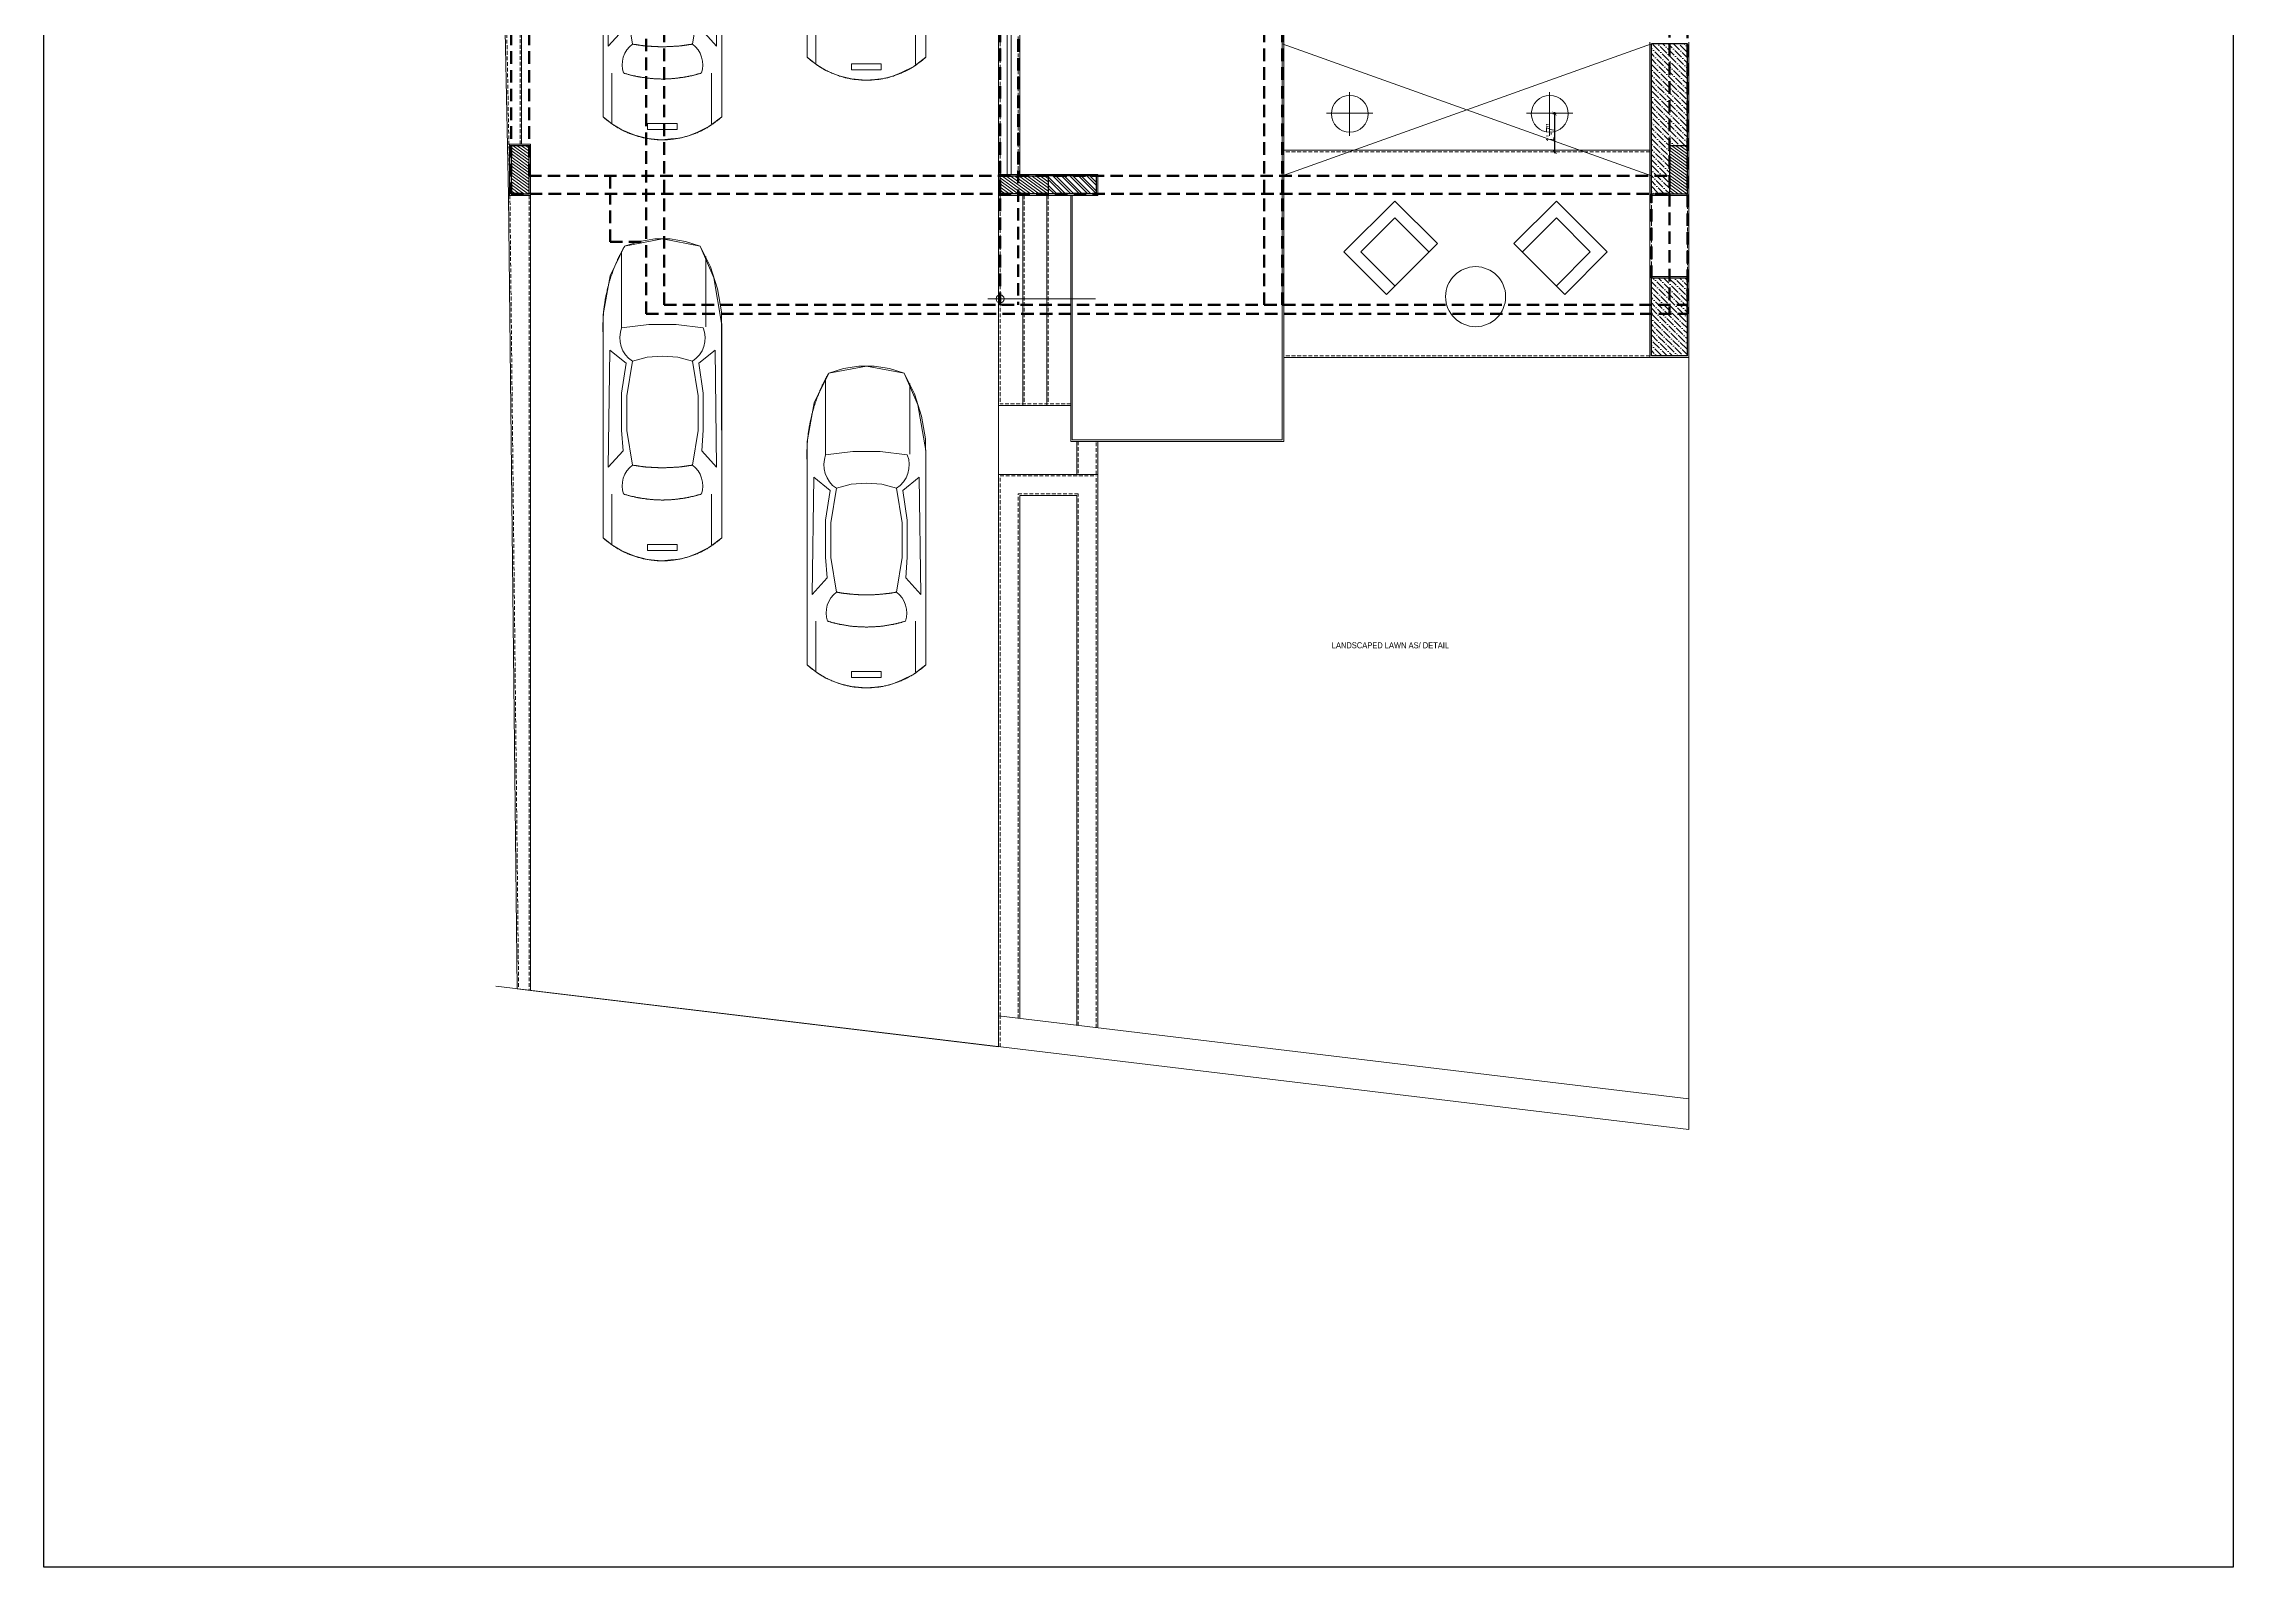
# Model space of a CAD drawing. Header units: inches. Extents: x -190799 to -189704, y -49100 to -46985.
# Drawn here: x -190799 to -189704, y -49100 to -48338 of the extents above; entities that cross this region are included whole.
import ezdxf

# ---------------------------------------------------------------- set-up
doc = ezdxf.new("R2010")
doc.units = ezdxf.units.IN
doc.header["$LTSCALE"] = 25
doc.header["$MEASUREMENT"] = 0
doc.header["$PDMODE"] = 3
doc.linetypes.add('DASHED2', pattern=[0.375, 0.25, -0.125])
doc.layers.get('0').update_dxf_attribs({"lineweight": 0})
doc.layers.get('Defpoints').update_dxf_attribs({"lineweight": 0})
for name, color, linetype, lineweight in [('COLUMN', 1, 'Continuous', 30), ('COLUMNHATCH', 8, 'Continuous', 0), ('cross', 1, 'Continuous', 13), ('ELE', 7, 'Continuous', 15), ('elevation', 6, 'Continuous', 9), ('FURNITURE', 251, 'Continuous', 0), ('G-INTERIOR', 7, 'Continuous', 0), ('hidden', 7, 'DASHED2', 5), ('PLASTER LINE', 1, 'Continuous', 5), ('PP-BEAM', 104, 'DASHED2', 50), ('PP-ROOM 13', 3, 'Continuous', 13), ('PP-ROOM 16', 3, 'Continuous', 13), ('PP-ROOM 17', 3, 'Continuous', 13), ('PP-WALL', 7, 'Continuous', 30), ('sechatch', 8, 'Continuous', 0), ('TEXT', 7, 'Continuous', 13), ('tree', 102, 'Continuous', 13)]:
    doc.layers.add(name, color=color, linetype=linetype, lineweight=lineweight)
doc.layers.add('PP-OUTER ', color=3, linetype='Continuous')
doc.styles.add('RAJ', font='Arial Narrow.ttf')
doc.styles.get("Standard").update_dxf_attribs({"font": 'Arial Narrow.ttf'})
doc.dimstyles.new('WORKING', dxfattribs={"dimtxt": 3.5, "dimasz": 1.5, "dimexe": 0.75, "dimexo": 1.5, "dimgap": 0.25, "dimtad": 1, "dimdec": 3, "dimzin": 3, "dimdsep": 46, "dimlunit": 4, "dimtxsty": 'Standard', "dimblk1": 'ARCHTICK', "dimblk2": 'ARCHTICK', "dimsah": 1, "dimcen": 0.09375, "dimdle": 0.75, "dimclrd": 256, "dimclre": 256, "dimclrt": 256, "dimadec": 0, "dimazin": 0, "dimtfac": 1, "dimtdec": 3, "dimtofl": 0, "dimtmove": 1, "dimatfit": 3, "dimldrblk": 'OPEN30', "dimfxl": 1, "dimtolj": 1, "dimtzin": 0, "dimlwe": -1, "dimarcsym": 0})
pattern_1 = [(144.0500546, (141.9624, -2979.5429), (-0.73384782, -1.011912732), [])]

# ---------------------------------------------------------------- blocks, each defined once
blk = doc.blocks.new('CAR10')
for p, q in [((-108.8, 28), (-87.9, 37)), ((-108.8, 28), (-95.1, 34.7)), ((-102, 31.7), (-55.6, 31.7)), ((-95.1, 34.7), (-80.6, 39.3)), ((-87.9, 37), (-58, 42.1)), ((-80.6, 39.3), (-65.6, 41.9)), ((-65.6, 41.9), (-50.4, 42.2)), ((-58, 42.1), (83, 42.2)), ((-57.3, 12.2), (-55.1, 30)), ((-55.1, 30), (-52.1, 30.9)), ((-55.1, 30), (-55.1, 30)), ((-52.1, 30.9), (-49, 31.2)), ((-50.4, 42.2), (83, 42.2)), ((-49, 31.2), (-45.9, 31.1)), ((-45.9, 31.1), (-42.8, 30.4)), ((-42.8, 30.4), (-40, 29.2)), ((36.7, 38.8), (-40.4, 37.8)), ((-40.4, 37.8), (-31.7, 27.1)), ((-40, 29.2), (-37.3, 27.5)), ((-31.7, 27.1), (-12.1, 30)), ((-12.1, 30), (12.2, 30)), ((12.2, 30), (25.9, 29)), ((25.9, 29), (36.7, 38.8)), ((41.3, 28), (43.8, 28.9)), ((43.8, 28.9), (46.4, 29.5)), ((46.4, 29.5), (49, 29.7)), ((49, 29.7), (51.7, 29.5)), ((51.7, 29.5), (54.2, 28.8)), ((54.4, 28.5), (54.2, 28.8)), ((54.2, 28.8), (54.2, 28.8)), ((87.7, 35.4), (54.4, 35.4)), ((83, 42.2), (89.2, 34.2)), ((83.5, 41.7), (83, 42.2)), ((83.9, 41.2), (83.5, 41.7)), ((84.4, 40.7), (83.9, 41.2)), ((84.8, 40.2), (84.4, 40.7)), ((85.2, 39.7), (84.8, 40.2)), ((85.6, 39.1), (85.2, 39.7)), ((86, 38.6), (85.6, 39.1)), ((86.4, 38.1), (86, 38.6)), ((86.8, 37.6), (86.4, 38.1)), ((87.2, 37), (86.8, 37.6)), ((87.6, 36.5), (87.2, 37)), ((88, 35.9), (87.6, 36.5)), ((88.4, 35.4), (88, 35.9)), ((88.8, 34.8), (88.4, 35.4)), ((89.1, 34.2), (88.8, 34.8)), ((89.5, 33.7), (89.1, 34.2)), ((89.2, 34.2), (93.1, 26.2)), ((89.8, 33.1), (89.5, 33.7)), ((90.2, 32.5), (89.8, 33.1)), ((90.5, 31.9), (90.2, 32.5)), ((90.8, 31.4), (90.5, 31.9)), ((91.2, 30.8), (90.8, 31.4)), ((91.5, 30.2), (91.2, 30.8)), ((91.8, 29.6), (91.5, 30.2)), ((92.1, 29), (91.8, 29.6)), ((92.4, 28.4), (92.1, 29)), ((-113.5, 3.2), (-108.8, 28)), ((-113.5, 8.3), (-111.9, 18.3)), ((-111.9, 18.3), (-108.8, 28)), ((-108.8, 28), (-108.8, 28)), ((-37.3, 27.5), (-35, 25.4)), ((-35.7, 13.2), (-33.1, 22.9)), ((-35, 25.4), (-33.1, 22.9)), ((-33.1, 22.9), (-10.4, 26.6)), ((-10.4, 26.6), (12.5, 26.6)), ((12.5, 26.6), (35.2, 22.9)), ((35.2, 22.9), (37, 24.9)), ((35.2, 22.9), (35.2, 22.9)), ((35.3, 22.6), (35.2, 22.9)), ((35.3, 22.3), (35.3, 22.6)), ((35.4, 22), (35.3, 22.3)), ((35.4, 21.7), (35.4, 22)), ((35.5, 21.4), (35.4, 21.7)), ((35.5, 21.1), (35.5, 21.4)), ((35.6, 20.8), (35.5, 21.1)), ((35.6, 20.5), (35.6, 20.8)), ((35.7, 20.2), (35.6, 20.5)), ((35.7, 19.9), (35.7, 20.2)), ((35.8, 19.6), (35.7, 19.9)), ((35.8, 19.3), (35.8, 19.6)), ((35.9, 19), (35.8, 19.3)), ((35.9, 18.6), (35.9, 19)), ((35.9, 18.3), (35.9, 18.6)), ((36, 18), (35.9, 18.3)), ((36, 17.7), (36, 18)), ((36.1, 17.4), (36, 17.7)), ((36.1, 17.1), (36.1, 17.4)), ((36.1, 16.8), (36.1, 17.1)), ((36.2, 16.5), (36.1, 16.8)), ((36.2, 16.2), (36.2, 16.5)), ((36.3, 15.9), (36.2, 16.2)), ((36.3, 15.6), (36.3, 15.9)), ((36.3, 15.3), (36.3, 15.6)), ((36.4, 15), (36.3, 15.3)), ((36.4, 14.6), (36.4, 15)), ((36.4, 14.3), (36.4, 14.6)), ((37, 24.9), (39, 26.6)), ((39, 26.6), (41.3, 28)), ((54.5, 28.1), (54.4, 28.5)), ((54.6, 27.7), (54.5, 28.1)), ((54.7, 27.3), (54.6, 27.7)), ((54.8, 26.9), (54.7, 27.3)), ((54.9, 26.5), (54.8, 26.9)), ((55.1, 26.1), (54.9, 26.5)), ((55.2, 25.7), (55.1, 26.1)), ((55.3, 25.3), (55.2, 25.7)), ((55.4, 24.9), (55.3, 25.3)), ((55.5, 24.5), (55.4, 24.9)), ((55.6, 24.1), (55.5, 24.5)), ((55.7, 23.7), (55.6, 24.1)), ((55.8, 23.3), (55.7, 23.7)), ((55.9, 22.9), (55.8, 23.3)), ((56, 22.6), (55.9, 22.9)), ((56, 22.2), (56, 22.6)), ((56.1, 21.8), (56, 22.2)), ((56.2, 21.4), (56.1, 21.8)), ((56.3, 21), (56.2, 21.4)), ((56.4, 20.6), (56.3, 21)), ((56.5, 20.2), (56.4, 20.6)), ((56.5, 19.8), (56.5, 20.2)), ((56.6, 19.4), (56.5, 19.8)), ((56.7, 19), (56.6, 19.4)), ((56.8, 18.6), (56.7, 19)), ((56.8, 18.2), (56.8, 18.6)), ((56.9, 17.8), (56.8, 18.2)), ((57, 17.4), (56.9, 17.8)), ((57, 17), (57, 17.4)), ((57.1, 16.6), (57, 17)), ((57.2, 16.1), (57.1, 16.6)), ((57.2, 15.7), (57.2, 16.1)), ((57.3, 15.3), (57.2, 15.7)), ((57.3, 14.9), (57.3, 15.3)), ((57.4, 14.5), (57.3, 14.9)), ((57.5, 14.1), (57.4, 14.5)), ((92.7, 27.8), (92.4, 28.4)), ((92.9, 27.2), (92.7, 27.8)), ((93.2, 26.6), (92.9, 27.2)), ((93.1, 26.2), (95.5, 20.4)), ((93.5, 26), (93.2, 26.6)), ((93.7, 25.3), (93.5, 26)), ((94, 24.7), (93.7, 25.3)), ((94.2, 24.1), (94, 24.7)), ((94.5, 23.5), (94.2, 24.1)), ((94.7, 22.8), (94.5, 23.5)), ((94.9, 22.2), (94.7, 22.8)), ((95.1, 21.6), (94.9, 22.2)), ((95.4, 20.9), (95.1, 21.6)), ((95.6, 20.3), (95.4, 20.9)), ((95.5, 20.4), (97, 14.5)), ((95.8, 19.7), (95.6, 20.3)), ((95.9, 19), (95.8, 19.7)), ((96.1, 18.4), (95.9, 19)), ((96.3, 17.7), (96.1, 18.4)), ((96.5, 17.1), (96.3, 17.7)), ((96.6, 16.4), (96.5, 17.1)), ((96.8, 15.8), (96.6, 16.4)), ((96.9, 15.1), (96.8, 15.8)), ((97, 14.5), (96.9, 15.1)), ((97, 14.5), (97.6, 8.6)), ((97.2, 13.8), (97, 14.5)), ((-113.5, -1.9), (-113.5, 8.3)), ((-108.8, -21.7), (-113.5, 3.2)), ((-57.3, -5.8), (-57.3, 12.2)), ((-36.5, 3.2), (-35.7, 13.2)), ((-35.7, -6.9), (-36.5, 3.2)), ((36.5, 14), (36.4, 14.3)), ((36.5, 13.7), (36.5, 14)), ((36.5, 13.4), (36.5, 13.7)), ((36.5, 13.1), (36.5, 13.4)), ((36.6, 12.8), (36.5, 13.1)), ((36.6, 12.5), (36.6, 12.8)), ((36.6, 12.2), (36.6, 12.5)), ((36.6, 11.9), (36.6, 12.2)), ((36.7, 11.6), (36.6, 11.9)), ((36.7, 11.2), (36.7, 11.6)), ((36.7, 10.9), (36.7, 11.2)), ((36.7, 10.6), (36.7, 10.9)), ((36.8, 10.3), (36.7, 10.6)), ((36.8, 10), (36.8, 10.3)), ((36.8, 9.7), (36.8, 10)), ((36.8, 9.4), (36.8, 9.7)), ((36.8, 9.1), (36.8, 9.4)), ((36.8, 8.8), (36.8, 9.1)), ((36.9, 8.5), (36.8, 8.8)), ((36.9, 8.1), (36.9, 8.5)), ((36.9, 7.8), (36.9, 8.1)), ((36.9, 7.5), (36.9, 7.8)), ((36.9, 7.2), (36.9, 7.5)), ((36.9, 6.9), (36.9, 7.2)), ((36.9, 6.6), (36.9, 6.9)), ((36.9, 6.3), (36.9, 6.6)), ((36.9, 6), (36.9, 6.3)), ((37, 5.7), (36.9, 6)), ((36.9, 0.1), (37, 0.4)), ((36.9, -0.2), (36.9, 0.1)), ((37, 5.4), (37, 5.7)), ((37, 5), (37, 5.4)), ((37, 4.7), (37, 5)), ((37, 4.4), (37, 4.7)), ((37, 4.1), (37, 4.4)), ((37, 3.8), (37, 4.1)), ((37, 3.5), (37, 3.8)), ((37, 3.2), (37, 3.5)), ((37, 2.9), (37, 3.2)), ((37, 2.6), (37, 2.9)), ((37, 2.2), (37, 2.6)), ((37, 1.9), (37, 2.2)), ((37, 1.6), (37, 1.9)), ((37, 1.3), (37, 1.6)), ((37, 1), (37, 1.3)), ((37, 0.7), (37, 1)), ((37, 0.4), (37, 0.7)), ((57.5, 13.7), (57.5, 14.1)), ((57.6, 13.3), (57.5, 13.7)), ((57.6, 12.9), (57.6, 13.3)), ((57.6, 12.5), (57.6, 12.9)), ((57.7, 12.1), (57.6, 12.5)), ((57.7, 11.7), (57.7, 12.1)), ((57.8, 11.3), (57.7, 11.7)), ((57.8, 10.9), (57.8, 11.3)), ((57.8, 10.5), (57.8, 10.9)), ((57.9, 10.1), (57.8, 10.5)), ((57.9, 9.7), (57.9, 10.1)), ((57.9, 9.3), (57.9, 9.7)), ((58, 8.9), (57.9, 9.3)), ((58, 8.5), (58, 8.9)), ((58, 8), (58, 8.5)), ((58, 7.6), (58, 8)), ((58.1, 7.2), (58, 7.6)), ((58.1, 6.8), (58.1, 7.2)), ((58.1, 6.4), (58.1, 6.8)), ((58.1, 6), (58.1, 6.4)), ((58.1, 5.6), (58.1, 6)), ((58.1, 5.2), (58.1, 5.6)), ((58.1, 4.8), (58.1, 5.2)), ((58.1, 4.4), (58.1, 4.8)), ((58.2, 4), (58.1, 4.4)), ((58.1, 1.9), (58.2, 2.3)), ((58.1, 1.5), (58.1, 1.9)), ((58.1, 1.1), (58.1, 1.5)), ((58.1, 0.7), (58.1, 1.1)), ((58.1, 0.3), (58.1, 0.7)), ((58.1, -0.1), (58.1, 0.3)), ((58.2, 3.6), (58.2, 4)), ((58.2, 3.2), (58.2, 3.6)), ((58.2, 2.7), (58.2, 3.2)), ((58.2, 2.3), (58.2, 2.7)), ((87.4, -6.6), (87.4, 12.9)), ((87.4, 12.9), (91.3, 12.9)), ((91.3, 12.9), (91.3, -6.6)), ((97.3, 13.1), (97.2, 13.8)), ((97.4, 12.5), (97.3, 13.1)), ((98.1, 2.8), (97.3, -6.6)), ((97.5, 11.8), (97.4, 12.5)), ((97.6, 11.2), (97.5, 11.8)), ((97.7, 10.5), (97.6, 11.2)), ((97.6, 8.6), (98.1, 2.8)), ((97.8, 9.8), (97.7, 10.5)), ((97.8, 9.2), (97.8, 9.8)), ((97.9, 8.5), (97.8, 9.2)), ((98, 7.8), (97.9, 8.5)), ((98, 7.2), (98, 7.8)), ((98.1, 6.5), (98, 7.2)), ((98.1, 5.8), (98.1, 6.5)), ((98.1, 5.2), (98.1, 5.8)), ((98.1, 4.5), (98.1, 5.2)), ((98.2, 3.8), (98.1, 4.5)), ((98.1, 1.8), (98.2, 2.5)), ((98.1, 1.1), (98.1, 1.8)), ((98.1, 0.5), (98.1, 1.1)), ((98.1, -0.2), (98.1, 0.5)), ((98.2, 3.2), (98.2, 3.8)), ((98.2, 2.5), (98.2, 3.2)), ((-111.9, -12), (-113.5, -1.9)), ((-108.8, -21.7), (-111.9, -12)), ((-55.1, -23.7), (-57.3, -5.8)), ((-33.1, -16.6), (-35.7, -6.9)), ((35.6, -14.1), (35.7, -13.8)), ((35.6, -14.4), (35.6, -14.1)), ((35.7, -13.5), (35.8, -13.2)), ((35.7, -13.8), (35.7, -13.5)), ((35.8, -12.9), (35.9, -12.6)), ((35.8, -13.2), (35.8, -12.9)), ((35.9, -12), (36, -11.7)), ((35.9, -12.3), (35.9, -12)), ((35.9, -12.6), (35.9, -12.3)), ((36, -11.4), (36.1, -11.1)), ((36, -11.7), (36, -11.4)), ((36.1, -10.4), (36.2, -10.1)), ((36.1, -10.8), (36.1, -10.4)), ((36.1, -11.1), (36.1, -10.8)), ((36.2, -9.8), (36.3, -9.5)), ((36.2, -10.1), (36.2, -9.8)), ((36.3, -8.9), (36.4, -8.6)), ((36.3, -9.2), (36.3, -8.9)), ((36.3, -9.5), (36.3, -9.2)), ((36.4, -8), (36.5, -7.7)), ((36.4, -8.3), (36.4, -8)), ((36.4, -8.6), (36.4, -8.3)), ((36.5, -6.7), (36.6, -6.4)), ((36.5, -7.1), (36.5, -6.7)), ((36.5, -7.4), (36.5, -7.1)), ((36.5, -7.7), (36.5, -7.4)), ((36.6, -5.5), (36.7, -5.2)), ((36.6, -5.8), (36.6, -5.5)), ((36.6, -6.1), (36.6, -5.8)), ((36.6, -6.4), (36.6, -6.1)), ((36.7, -4.3), (36.8, -4)), ((36.7, -4.6), (36.7, -4.3)), ((36.7, -4.9), (36.7, -4.6)), ((36.7, -5.2), (36.7, -4.9)), ((36.8, -2.4), (36.9, -2.1)), ((36.8, -2.7), (36.8, -2.4)), ((36.8, -3), (36.8, -2.7)), ((36.8, -3.3), (36.8, -3)), ((36.8, -3.6), (36.8, -3.3)), ((36.8, -4), (36.8, -3.6)), ((36.9, -0.5), (36.9, -0.2)), ((36.9, -0.9), (36.9, -0.5)), ((36.9, -1.2), (36.9, -0.9)), ((36.9, -1.5), (36.9, -1.2)), ((36.9, -1.8), (36.9, -1.5)), ((36.9, -2.1), (36.9, -1.8)), ((56.3, -14.7), (56.4, -14.3)), ((56.4, -14.3), (56.5, -13.9)), ((56.5, -13.5), (56.6, -13.1)), ((56.5, -13.9), (56.5, -13.5)), ((56.6, -13.1), (56.7, -12.7)), ((56.7, -12.7), (56.8, -12.3)), ((56.8, -11.8), (56.9, -11.4)), ((56.8, -12.3), (56.8, -11.8)), ((56.9, -11.4), (57, -11)), ((57, -10.6), (57.1, -10.2)), ((57, -11), (57, -10.6)), ((57.1, -10.2), (57.2, -9.8)), ((57.2, -9.4), (57.3, -9)), ((57.2, -9.8), (57.2, -9.4)), ((57.3, -8.6), (57.4, -8.2)), ((57.3, -9), (57.3, -8.6)), ((57.4, -8.2), (57.5, -7.8)), ((57.5, -7.4), (57.6, -7)), ((57.5, -7.8), (57.5, -7.4)), ((57.6, -6.2), (57.7, -5.8)), ((57.6, -6.6), (57.6, -6.2)), ((57.6, -7), (57.6, -6.6)), ((57.7, -5.4), (57.8, -5)), ((57.7, -5.8), (57.7, -5.4)), ((57.8, -4.2), (57.9, -3.8)), ((57.8, -4.6), (57.8, -4.2)), ((57.8, -5), (57.8, -4.6)), ((57.9, -3), (58, -2.5)), ((57.9, -3.4), (57.9, -3)), ((57.9, -3.8), (57.9, -3.4)), ((58, -1.3), (58.1, -0.9)), ((58, -1.7), (58, -1.3)), ((58, -2.1), (58, -1.7)), ((58, -2.5), (58, -2.1)), ((58.1, -0.5), (58.1, -0.1)), ((58.1, -0.9), (58.1, -0.5)), ((91.3, -6.6), (87.4, -6.6)), ((97.3, -6.6), (95.2, -15.1)), ((95.4, -14.6), (95.6, -14)), ((95.6, -14), (95.8, -13.4)), ((95.8, -13.4), (95.9, -12.7)), ((95.9, -12.7), (96.1, -12.1)), ((96.1, -12.1), (96.3, -11.4)), ((96.3, -11.4), (96.5, -10.8)), ((96.5, -10.8), (96.6, -10.1)), ((96.6, -10.1), (96.8, -9.5)), ((96.8, -9.5), (96.9, -8.8)), ((96.9, -8.8), (97, -8.2)), ((97, -8.2), (97.2, -7.5)), ((97.2, -7.5), (97.3, -6.8)), ((97.3, -6.8), (97.4, -6.2)), ((97.4, -6.2), (97.5, -5.5)), ((97.5, -5.5), (97.6, -4.9)), ((97.6, -4.9), (97.7, -4.2)), ((97.7, -4.2), (97.8, -3.5)), ((97.8, -2.9), (97.9, -2.2)), ((97.8, -3.5), (97.8, -2.9)), ((97.9, -2.2), (98, -1.5)), ((98, -0.9), (98.1, -0.2)), ((98, -1.5), (98, -0.9)), ((-89.2, -31.3), (-108.8, -21.7)), ((-108.8, -21.7), (-108.4, -21.9)), ((-108.4, -21.9), (-107.9, -22.2)), ((-107.9, -22.2), (-107.5, -22.4)), ((-107.5, -22.4), (-107.1, -22.6)), ((-107.1, -22.6), (-106.7, -22.9)), ((-106.7, -22.9), (-106.3, -23.1)), ((-106.3, -23.1), (-105.9, -23.3)), ((-105.9, -23.3), (-105.4, -23.5)), ((-105.4, -23.5), (-105, -23.8)), ((-105.2, -23.7), (-55.1, -23.7)), ((-105, -23.8), (-104.6, -24)), ((-104.6, -24), (-104.2, -24.2)), ((-104.2, -24.2), (-103.8, -24.4)), ((-103.8, -24.4), (-103.3, -24.6)), ((-103.3, -24.6), (-102.9, -24.9)), ((-102.9, -24.9), (-102.5, -25.1)), ((-102.5, -25.1), (-102.1, -25.3)), ((-102.1, -25.3), (-101.6, -25.5)), ((-101.6, -25.5), (-101.2, -25.7)), ((-101.2, -25.7), (-100.8, -25.9)), ((-100.8, -25.9), (-100.3, -26.1)), ((-100.3, -26.1), (-99.9, -26.3)), ((-99.9, -26.3), (-99.5, -26.5)), ((-99.5, -26.5), (-99, -26.7)), ((-99, -26.7), (-98.6, -26.9)), ((-98.6, -26.9), (-98.2, -27.1)), ((-98.2, -27.1), (-97.7, -27.3)), ((-97.7, -27.3), (-97.3, -27.5)), ((-97.3, -27.5), (-96.9, -27.6)), ((-96.9, -27.6), (-96.4, -27.8)), ((-96.4, -27.8), (-96, -28)), ((-96, -28), (-95.5, -28.2)), ((-95.5, -28.2), (-95.1, -28.4)), ((-95.1, -28.4), (-94.7, -28.5)), ((-94.7, -28.5), (-94.2, -28.7)), ((-94.2, -28.7), (-93.8, -28.9)), ((-52.1, -24.5), (-55.1, -23.7)), ((-49, -24.9), (-52.1, -24.5)), ((-45.9, -24.7), (-49, -24.9)), ((-42.8, -24), (-45.9, -24.7)), ((-40, -22.8), (-42.8, -24)), ((-40.4, -31.5), (-31.7, -20.8)), ((-37.3, -21.2), (-40, -22.8)), ((-35, -19.1), (-37.3, -21.2)), ((-33.1, -16.6), (-35, -19.1)), ((-10.4, -20.3), (-33.1, -16.6)), ((-33.1, -16.6), (-33.1, -16.6)), ((-31.7, -20.8), (-12.1, -23.7)), ((-12.1, -23.7), (12.2, -23.7)), ((12.5, -20.3), (-10.4, -20.3)), ((12.2, -23.7), (25.9, -22.7)), ((35.2, -16.6), (12.5, -20.3)), ((25.9, -22.7), (36.7, -32.5)), ((35.2, -16.6), (35.3, -16.3)), ((35.2, -16.6), (35.2, -16.6)), ((37, -18.6), (35.2, -16.6)), ((35.3, -16), (35.4, -15.7)), ((35.3, -16.3), (35.3, -16)), ((35.4, -15.4), (35.5, -15.1)), ((35.4, -15.7), (35.4, -15.4)), ((35.5, -14.7), (35.6, -14.4)), ((35.5, -15.1), (35.5, -14.7)), ((39, -20.3), (37, -18.6)), ((41.3, -21.6), (39, -20.3)), ((43.8, -22.6), (41.3, -21.6)), ((46.4, -23.2), (43.8, -22.6)), ((49, -23.4), (46.4, -23.2)), ((51.7, -23.1), (49, -23.4)), ((54.2, -22.5), (51.7, -23.1)), ((54.2, -22.5), (54.4, -22.1)), ((54.4, -22.1), (54.5, -21.8)), ((54.5, -21.8), (54.6, -21.4)), ((54.6, -21.4), (54.7, -21)), ((54.7, -21), (54.8, -20.6)), ((54.8, -20.6), (54.9, -20.2)), ((54.9, -20.2), (55.1, -19.8)), ((55.1, -19.8), (55.2, -19.4)), ((55.2, -19.4), (55.3, -19)), ((55.3, -19), (55.4, -18.6)), ((55.4, -18.6), (55.5, -18.2)), ((55.5, -18.2), (55.6, -17.8)), ((55.6, -17.8), (55.7, -17.4)), ((55.7, -17.4), (55.8, -17)), ((55.8, -17), (55.9, -16.6)), ((55.9, -16.6), (56, -16.2)), ((56, -15.8), (56.1, -15.4)), ((56, -16.2), (56, -15.8)), ((56.1, -15.4), (56.2, -15)), ((56.2, -15), (56.3, -14.7)), ((91.7, -23.5), (87.6, -30.1)), ((88.4, -29), (88.8, -28.5)), ((88.8, -28.5), (89.1, -27.9)), ((89.1, -27.9), (89.5, -27.4)), ((89.5, -27.4), (89.8, -26.8)), ((89.8, -26.8), (90.2, -26.2)), ((90.2, -26.2), (90.5, -25.6)), ((90.5, -25.6), (90.8, -25.1)), ((90.8, -25.1), (91.2, -24.5)), ((91.2, -24.5), (91.5, -23.9)), ((91.5, -23.9), (91.8, -23.3)), ((95.2, -15.1), (91.7, -23.5)), ((91.8, -23.3), (92.1, -22.7)), ((92.1, -22.7), (92.4, -22.1)), ((92.4, -22.1), (92.7, -21.5)), ((92.7, -21.5), (92.9, -20.9)), ((92.9, -20.9), (93.2, -20.3)), ((93.2, -20.3), (93.5, -19.6)), ((93.5, -19.6), (93.7, -19)), ((93.7, -19), (94, -18.4)), ((94, -18.4), (94.2, -17.8)), ((94.2, -17.8), (94.5, -17.2)), ((94.5, -17.2), (94.7, -16.5)), ((94.7, -16.5), (94.9, -15.9)), ((94.9, -15.9), (95.1, -15.3)), ((95.1, -15.3), (95.4, -14.6)), ((-93.8, -28.9), (-93.3, -29.1)), ((-93.3, -29.1), (-92.9, -29.2)), ((-92.9, -29.2), (-92.4, -29.4)), ((-92.4, -29.4), (-92, -29.6)), ((-92, -29.6), (-91.5, -29.7)), ((-91.5, -29.7), (-91.1, -29.9)), ((-91.1, -29.9), (-90.6, -30)), ((-90.6, -30), (-90.2, -30.2)), ((-90.2, -30.2), (-89.7, -30.3)), ((-89.7, -30.3), (-89.3, -30.5)), ((-89.3, -30.5), (-88.8, -30.7)), ((-63.8, -35.9), (-89.2, -31.3)), ((-88.8, -30.7), (-88.4, -30.8)), ((-88.4, -30.8), (-87.9, -30.9)), ((-87.9, -30.9), (-87.5, -31.1)), ((-87.5, -31.1), (-87, -31.2)), ((-87, -31.2), (-86.6, -31.4)), ((-86.6, -31.4), (-86.1, -31.5)), ((-86.1, -31.5), (-85.7, -31.6)), ((-85.7, -31.6), (-85.2, -31.8)), ((-85.2, -31.8), (-84.7, -31.9)), ((-84.7, -31.9), (-84.3, -32)), ((-84.3, -32), (-83.8, -32.2)), ((-83.8, -32.2), (-83.4, -32.3)), ((-83.4, -32.3), (-82.9, -32.4)), ((-82.9, -32.4), (-82.5, -32.5)), ((-82.5, -32.5), (-82, -32.7)), ((-82, -32.7), (-81.5, -32.8)), ((-81.5, -32.8), (-81.1, -32.9)), ((-81.1, -32.9), (-80.6, -33)), ((-80.6, -33), (-80.1, -33.1)), ((-80.1, -33.1), (-79.7, -33.2)), ((-79.7, -33.2), (-79.2, -33.3)), ((-79.2, -33.3), (-78.8, -33.4)), ((-78.8, -33.4), (-78.3, -33.5)), ((-78.3, -33.5), (-77.8, -33.6)), ((-77.8, -33.6), (-77.4, -33.7)), ((-77.4, -33.7), (-76.9, -33.8)), ((-76.9, -33.8), (-76.4, -33.9)), ((-76.4, -33.9), (-76, -34)), ((-76, -34), (-75.5, -34.1)), ((-75.5, -34.1), (-75, -34.2)), ((-75, -34.2), (-74.6, -34.3)), ((-74.6, -34.3), (-74.1, -34.4)), ((-74.1, -34.4), (-73.6, -34.5)), ((-73.6, -34.5), (-73.2, -34.5)), ((-73.2, -34.5), (-72.7, -34.6)), ((-72.7, -34.6), (-72.2, -34.7)), ((-72.2, -34.7), (-71.7, -34.8)), ((-71.7, -34.8), (-71.3, -34.8)), ((-71.3, -34.8), (-70.8, -34.9)), ((-70.8, -34.9), (-70.3, -35)), ((-70.3, -35), (-69.9, -35)), ((-69.9, -35), (-69.4, -35.1)), ((-69.4, -35.1), (-68.9, -35.2)), ((-68.9, -35.2), (-68.4, -35.2)), ((-68.4, -35.2), (-68, -35.3)), ((-68, -35.3), (-67.5, -35.3)), ((-67.5, -35.3), (-67, -35.4)), ((-67, -35.4), (-66.6, -35.4)), ((-66.6, -35.4), (-66.1, -35.5)), ((-66.1, -35.5), (-65.6, -35.5)), ((-65.6, -35.5), (-65.1, -35.6)), ((-65.1, -35.6), (-64.7, -35.6)), ((-64.7, -35.6), (-64.2, -35.7)), ((-64.2, -35.7), (-63.7, -35.7)), ((83, -35.9), (-63.8, -35.9)), ((-63.7, -35.7), (-63.2, -35.7)), ((-63.2, -35.7), (-62.8, -35.8)), ((-62.8, -35.8), (-62.3, -35.8)), ((-62.3, -35.8), (-61.8, -35.8)), ((-61.8, -35.8), (-61.3, -35.8)), ((-61.3, -35.8), (-60.9, -35.9)), ((-60.9, -35.9), (-60.4, -35.9)), ((-60.4, -35.9), (-59.9, -35.9)), ((-59.9, -35.9), (-59.4, -35.9)), ((-59.4, -35.9), (-59, -35.9)), ((-59, -35.9), (-58.5, -36)), ((-58.5, -36), (-58, -36)), ((-58, -36), (-57.5, -36)), ((-57.5, -36), (-57.1, -36)), ((-57.1, -36), (-56.6, -36)), ((-56.6, -36), (-56.1, -36)), ((-56.1, -36), (-55.6, -36)), ((-55.6, -36), (-55.2, -36)), ((-55.2, -36), (-54.7, -36)), ((-54.7, -36), (-54.3, -36)), ((-54.3, -36), (-53.8, -36)), ((-53.8, -36), (-53.3, -36)), ((-53.3, -36), (-52.8, -36)), ((-52.8, -36), (-52.4, -36)), ((-52.4, -36), (-51.9, -35.9)), ((-51.9, -35.9), (-51.4, -35.9)), ((-51.4, -35.9), (-50.9, -35.9)), ((-50.9, -35.9), (-50.4, -35.9)), ((-50.4, -35.9), (83, -35.9)), ((-50.4, -35.9), (-50.4, -35.9)), ((36.7, -32.5), (-40.4, -31.5)), ((87.6, -30.1), (54.4, -30.1)), ((87.6, -30.1), (83, -35.9)), ((83, -35.9), (83.5, -35.4)), ((83.5, -35.4), (83.9, -34.9)), ((83.9, -34.9), (84.4, -34.4)), ((84.4, -34.4), (84.8, -33.9)), ((84.8, -33.9), (85.2, -33.4)), ((85.2, -33.4), (85.6, -32.8)), ((85.6, -32.8), (86, -32.3)), ((86, -32.3), (86.4, -31.8)), ((86.4, -31.8), (86.8, -31.2)), ((86.8, -31.2), (87.2, -30.7)), ((87.2, -30.7), (87.6, -30.2)), ((87.6, -30.2), (88, -29.6)), ((88, -29.6), (88.4, -29))]:
    blk.add_line(p, q)
blk = doc.blocks.new('CAR 2')
at = {"layer": 'G-INTERIOR', "xscale": 0.7999999999999546, "yscale": 0.7999999999999546, "zscale": 0.7999999999999546, "rotation": 270}
blk.add_blockref('CAR10', (-2.5, -90.8), dxfattribs=at)
blk = doc.blocks.new('_ArchTick')
at = {"color": 0, "linetype": 'ByBlock', "const_width": 0.15}
blk.add_lwpolyline([(-0.5, -0.5), (0.5, 0.5)], dxfattribs=at)
blk = doc.blocks.new('*D15')
at = {"layer": 'Defpoints', "color": 0, "ltscale": 30}
for p in [(-190045.9, -48373.3), (-190045.9, -48392.4), (-190043.5, -48392.4)]:
    blk.add_point(p, dxfattribs=at)
at = {"layer": 'elevation', "ltscale": 30}
for p, q in [((-190044.4, -48373.3), (-190042.7, -48373.3)), ((-190044.4, -48392.4), (-190042.7, -48392.4))]:
    blk.add_line(p, q, dxfattribs=at)
at = {"layer": 'elevation', "lineweight": -2, "ltscale": 30}
blk.add_line((-190043.5, -48372.6), (-190043.5, -48393.1), dxfattribs=at)
at = {"layer": 'elevation', "lineweight": -2, "ltscale": 30, "xscale": 2, "yscale": 2, "zscale": 2}
for p, rotation in [((-190043.5, -48373.3), 90), ((-190043.5, -48392.4), 270)]:
    blk.add_blockref('_ArchTick', p, dxfattribs=dict(at, rotation=rotation))
at = {"layer": 'elevation', "ltscale": 30, "insert": (-190045.7, -48382.9), "char_height": 4, "attachment_point": 5, "rotation": 90}
blk.add_mtext('\\A1;1\'-7"', dxfattribs=at)
blk = doc.blocks.new('_Open30')
at = {"color": 0, "linetype": 'ByBlock', "lineweight": -2}
for p, q in [((-1, 0.27), (0, 0)), ((0, 0), (-1, -0.27)), ((0, 0), (-1, 0))]:
    blk.add_line(p, q, dxfattribs=at)

msp = doc.modelspace()

# ---------------------------------------------------------------- hatches: boundary and pattern name
at = {"layer": 'COLUMNHATCH', "ltscale": 5}
h = msp.add_hatch(dxfattribs=at)
h.set_pattern_fill('ANSI31', color=256, scale=10, angle=99.0500546, style=0)
h.set_pattern_definition(pattern_1)
h.paths.add_polyline_path([(-190556.1104, -48389.3675), (-190565.1104, -48389.3675), (-190565.1104, -48413.3675), (-190556.1104, -48413.3675)])
h = msp.add_hatch(dxfattribs=at)
h.set_pattern_fill('ANSI31', color=256, scale=10, angle=99.0500546, style=0)
h.set_pattern_definition(pattern_1)
h.paths.add_polyline_path([(-189986.1104, -48389.3675), (-189986.1104, -48413.3675), (-189977.1104, -48413.3675), (-189977.1104, -48389.3675)])
h = msp.add_hatch(dxfattribs=at)
h.set_pattern_fill('ANSI31', color=256, scale=10, angle=99.0500546, style=0)
h.set_pattern_definition(pattern_1)
h.paths.add_polyline_path([(-190296.6104, -48404.3675), (-190296.6104, -48413.3675), (-190320.6104, -48413.3675), (-190320.6104, -48404.3675)])
at = {"layer": 'sechatch', "ltscale": 30}
h = msp.add_hatch(dxfattribs=at)
h.set_pattern_fill('ANSI36,_O', color=256, scale=15, angle=270)
h.set_pattern_definition([(315, (141.9624, -2226.2323), (3.64601934, -0.994368911), [4.6875, -0.9375, 0, -0.9375])])
h.paths.add_polyline_path([(-189981.6104, -48338.3675), (-189995.1104, -48338.3675), (-189995.1104, -48408.8675), (-189986.1104, -48408.8675), (-189986.1104, -48389.3675), (-189981.6104, -48389.3675)])
h.paths.add_polyline_path([(-189977.1104, -48338.3675), (-189981.6104, -48338.3675), (-189981.6104, -48389.3675), (-189977.1104, -48389.3675)])
h.paths.add_polyline_path([(-189986.1104, -48408.8675), (-189995.1104, -48408.8675), (-189995.1104, -48413.3675), (-189986.1104, -48413.3675)])
h.paths.add_polyline_path([(-189981.6104, -48413.3675), (-189986.1104, -48413.3675), (-189995.1104, -48413.3675)])
h.paths.add_polyline_path([(-189977.1104, -48413.3675), (-189981.6104, -48413.3675)])
h.paths.add_polyline_path([(-189981.6104, -48455.3675), (-189995.1104, -48455.3675), (-189995.1104, -48494.3675), (-189981.6104, -48494.3675)])
h.paths.add_polyline_path([(-189977.1104, -48455.3675), (-189981.6104, -48455.3675), (-189981.6104, -48494.3675), (-189977.1104, -48494.3675)])
h = msp.add_hatch(dxfattribs=at)
h.set_pattern_fill('ANSI32,_O', color=256, scale=8, angle=270)
h.set_pattern_definition([(315, (-3005.1016, -4913.6193), (2.121320344, 2.121320344), []), (315, (-3005.1016, -4915.0335), (2.121320344, 2.121320344), [])])
h.paths.add_polyline_path([(-190272.6104, -48408.8675), (-190296.6104, -48408.8675), (-190296.6104, -48413.3675), (-190272.6104, -48413.3675)])
h.paths.add_polyline_path([(-190272.6104, -48404.3675), (-190296.6104, -48404.3675), (-190296.6104, -48408.8675), (-190272.6104, -48408.8675)])

# ---------------------------------------------------------------- linework, layer by layer
at = {"layer": 'COLUMN', "color": 5}
for points in [[(-190565.1104, -48389.3675), (-190565.1104, -48413.3675), (-190556.1104, -48413.3675), (-190556.1104, -48389.3675)], [(-190296.6104, -48413.3675), (-190320.6104, -48413.3675), (-190320.6104, -48404.3675), (-190296.6104, -48404.3675)]]:
    msp.add_lwpolyline(points, close=True, dxfattribs=at)
at = {"layer": 'COLUMN'}
msp.add_lwpolyline([(-189986.1104, -48389.3675), (-189986.1104, -48413.3675), (-189977.1104, -48413.3675), (-189977.1104, -48389.3675)], close=True, dxfattribs=at)
at = {"layer": 'cross'}
for p, q in [((-189995.1104, -48404.3675), (-190179.6104, -48338.3675)), ((-189995.1104, -48338.3675), (-190179.6104, -48404.3675))]:
    msp.add_line(p, q, dxfattribs=at)
at = {"layer": 'ELE', "ltscale": 10}
for p, q in [((-189976.3604, -48495.1175), (-189976.3604, -48881.1094)), ((-189976.3604, -48881.1094), (-190572.6237, -48809.4255)), ((-189976.3604, -48865.7496), (-190321.3604, -48824.2731))]:
    msp.add_line(p, q, dxfattribs=at)
at = {"layer": 'elevation'}
for p, q in [((-190566.4066, -48414.1319, 18.9371), (-190586.6329, -47363.4918, 18.9371)), ((-190559.8604, -48160.6175), (-190559.8604, -48388.6175)), ((-190321.3604, -48315.1175), (-190321.3604, -48403.6175)), ((-190317.1104, -48315.1175), (-190317.1104, -48403.6175)), ((-190315.1104, -48315.1175), (-190315.1104, -48403.6175)), ((-190310.8604, -48315.1175), (-190310.8604, -48403.6175)), ((-190178.8604, -48318.8675), (-190178.8604, -48537.1175)), ((-189995.8604, -48391.6175), (-190178.8604, -48391.6175)), ((-190566.4068, -48414.1175, 18.9371), (-190562.0606, -48810.6954, 18.9371)), ((-190565.8604, -48414.1175), (-190566.4068, -48414.1175)), ((-190555.3604, -48811.5009), (-190555.3604, -48414.1175)), ((-190321.3604, -48414.1175), (-190321.3604, -48519.1175)), ((-190309.3604, -48414.1175), (-190309.3604, -48519.1175)), ((-190297.3604, -48414.1175), (-190297.3604, -48519.1175)), ((-190285.3604, -48414.1175), (-190285.3604, -48537.1175)), ((-189995.8604, -48454.6175), (-189995.8604, -48414.1175)), ((-189976.3604, -48454.6175), (-189976.3604, -48414.1175)), ((-190272.9303, -48465.8675), (-190326.7213, -48465.8675)), ((-189995.8604, -48495.1175), (-190178.8604, -48495.1175)), ((-190285.3604, -48519.1175), (-190321.3604, -48519.1175)), ((-190178.8604, -48537.1175), (-190285.3604, -48537.1175)), ((-190282.3604, -48537.1175), (-190282.3604, -48553.6175)), ((-190271.8604, -48553.6175), (-190271.8604, -48537.1175)), ((-190321.3604, -48824.2731), (-190321.3604, -48553.6175)), ((-190321.3604, -48553.6175), (-190271.8604, -48553.6175)), ((-190271.8604, -48830.224), (-190271.8604, -48553.6175)), ((-190310.8604, -48825.5354), (-190310.8604, -48564.1175)), ((-190310.8604, -48564.1175), (-190282.3604, -48564.1175)), ((-190282.3604, -48828.9617), (-190282.3604, -48564.1175)), ((-190562.0606, -48810.6954, 18.9371), (-190555.3604, -48811.5009)), ((-190321.3604, -48839.6329), (-190321.3604, -48824.2731))]:
    msp.add_line(p, q, dxfattribs=at)
msp.add_circle((-190320.6104, -48465.8675), 2, dxfattribs=at)
at = {"layer": 'FURNITURE'}
for p, q in [((-190123.289, -48416.9534), (-190148.7448, -48442.4093)), ((-190123.289, -48425.4387), (-190140.2595, -48442.4093)), ((-190123.289, -48416.9534), (-190102.0758, -48438.1666)), ((-190123.289, -48425.4387), (-190106.3184, -48442.4093)), ((-190042.5919, -48416.9534), (-190063.8051, -48438.1666)), ((-190042.5919, -48425.4387), (-190059.5624, -48442.4093)), ((-190042.5919, -48416.9534), (-190017.136, -48442.4093)), ((-190042.5919, -48425.4387), (-190025.6213, -48442.4093)), ((-190148.7448, -48442.4093), (-190127.5316, -48463.6225)), ((-190140.2595, -48442.4093), (-190123.289, -48459.3798)), ((-190102.0758, -48438.1666), (-190127.5316, -48463.6225)), ((-190063.8051, -48438.1666), (-190038.3492, -48463.6225)), ((-190025.6213, -48442.4093), (-190042.5919, -48459.3798)), ((-190017.136, -48442.4093), (-190038.3492, -48463.6225))]:
    msp.add_line(p, q, dxfattribs=at)
msp.add_circle((-190082.9404, -48464.7578), 15, dxfattribs=at)
at = {"layer": 'hidden', "ltscale": 0.3}
for p, q in [((-190565.6567, -48414.1175, 18.9371), (-190585.8678, -47364.2675, 18.9371)), ((-190560.6104, -48388.6175), (-190560.6104, -48160.6175)), ((-190320.6104, -48315.1175), (-190320.6104, -48403.6175)), ((-190311.6104, -48315.1175), (-190311.6104, -48403.6175)), ((-190179.6104, -48536.3675), (-190179.6104, -48318.8675)), ((-189995.8604, -48392.3675), (-190178.8604, -48392.3675)), ((-190565.6567, -48414.1175, 18.9371), (-190561.3096, -48810.7857, 18.9371)), ((-190556.1104, -48414.1175), (-190556.1104, -48811.4108)), ((-190320.6104, -48414.1175), (-190320.6104, -48518.3675)), ((-190308.6104, -48414.1175), (-190308.6104, -48518.3675)), ((-190296.6104, -48414.1175), (-190296.6104, -48518.3675)), ((-190284.6104, -48414.1175), (-190284.6104, -48536.3675)), ((-189995.1104, -48454.6175), (-189995.1104, -48414.1175)), ((-189977.1104, -48454.6175), (-189977.1104, -48414.1175)), ((-189995.8604, -48494.3675), (-190178.8604, -48494.3675)), ((-190285.3604, -48518.3675), (-190320.6104, -48518.3675)), ((-190179.6104, -48536.3675), (-190284.6104, -48536.3675)), ((-190281.6104, -48537.1175), (-190281.6104, -48553.6175)), ((-190272.6104, -48553.6175), (-190272.6104, -48537.1175)), ((-190320.6104, -48824.3632), (-190320.6104, -48554.3675)), ((-190320.6104, -48554.3675), (-190272.6104, -48554.3675)), ((-190272.6104, -48830.1339), (-190272.6104, -48554.3675)), ((-190311.6104, -48825.4452), (-190311.6104, -48563.3675)), ((-190311.6104, -48563.3675), (-190281.6104, -48563.3675)), ((-190281.6104, -48829.0519), (-190281.6104, -48563.3675)), ((-190320.6104, -48839.723), (-190320.6104, -48824.3632))]:
    msp.add_line(p, q, dxfattribs=at)
at = {"layer": 'PLASTER LINE', "ltscale": 30}
for p, q in [((-189995.8604, -48414.1175), (-189995.8604, -48337.6175)), ((-189976.3604, -48414.1175), (-189976.3604, -48337.6175)), ((-190321.3604, -48414.1175), (-190321.3604, -48403.6175)), ((-190321.3604, -48403.6175), (-190271.8604, -48403.6175)), ((-190271.8604, -48403.6175), (-190271.8604, -48414.1175)), ((-190271.8604, -48414.1175), (-190321.3604, -48414.1175)), ((-189995.8604, -48414.1175), (-189976.3604, -48414.1175)), ((-189995.8604, -48495.1175), (-189995.8604, -48454.6175)), ((-189995.8604, -48454.6175), (-189976.3604, -48454.6175)), ((-189976.3604, -48495.1175), (-189976.3604, -48454.6175)), ((-189976.3604, -48495.1175), (-189995.8604, -48495.1175))]:
    msp.add_line(p, q, dxfattribs=at)
msp.add_lwpolyline([(-190565.8604, -48388.6175), (-190565.8604, -48414.1175), (-190555.3604, -48414.1175), (-190555.3604, -48388.6175)], close=True, dxfattribs=at)
at = {"layer": 'PP-BEAM'}
for p, q in [((-190497.6104, -48473.3675), (-190497.6104, -47372.3675)), ((-190488.6104, -48468.8675), (-190488.6104, -47372.3675)), ((-189977.1104, -47954.3675), (-189977.1104, -48473.3675)), ((-189986.1104, -47963.3675), (-189986.1104, -48473.3675)), ((-190565.1104, -48135.8675), (-190565.1104, -48413.3675)), ((-190556.1104, -48135.8675), (-190556.1104, -48404.3675)), ((-190320.6104, -48468.8675), (-190320.6104, -48242.3675)), ((-190311.6104, -48242.3675), (-190311.6104, -48468.8675)), ((-190188.6104, -48468.8675), (-190188.6104, -48314.3675)), ((-190179.6104, -48468.8675), (-190179.6104, -48314.3675)), ((-190556.1104, -48404.3675), (-189986.1104, -48404.3675)), ((-190515.6104, -48404.3675), (-190515.6104, -48413.3675)), ((-190565.1104, -48413.3675), (-189986.1104, -48413.3675)), ((-190515.6104, -48437.3675), (-190515.6104, -48413.3675)), ((-189995.1104, -48455.3675), (-189995.1104, -48413.3675)), ((-190515.6104, -48437.3675), (-190497.6104, -48437.3675)), ((-190488.6104, -48468.8675), (-189977.1104, -48468.8675)), ((-190497.6104, -48473.3675), (-189977.1104, -48473.3675))]:
    msp.add_line(p, q, dxfattribs=at)
at = {"layer": 'PP-OUTER ', "color": 3, "ltscale": 30}
msp.add_lwpolyline([(-190798.6523, -46985.1435), (-189704.2726, -46985.1435), (-189704.2726, -49099.8042), (-190798.6523, -49099.8042)], close=True, dxfattribs=at)
at = {"layer": 'PP-ROOM 13', "color": 3, "ltscale": 30}
msp.add_lwpolyline([(-190559.8604, -48160.6175), (-190559.8604, -48388.6175), (-190555.3604, -48388.6175), (-190555.3604, -48811.5009), (-190321.3604, -48839.6329), (-190321.3604, -48160.6175), (-190559.8604, -48160.6175)], dxfattribs=at)
at = {"layer": 'PP-ROOM 16', "color": 3, "ltscale": 30}
msp.add_lwpolyline([(-190310.8604, -48291.1175), (-190189.3604, -48291.1175), (-190189.3604, -48319.6175), (-190179.6104, -48319.6175), (-190179.6104, -48536.3675), (-190284.6104, -48536.3675), (-190284.6104, -48414.1175), (-190284.6104, -48414.1175), (-190271.8604, -48414.1175), (-190271.8604, -48403.6175), (-190310.8604, -48403.6175), (-190310.8604, -48291.1175)], dxfattribs=at)
at = {"layer": 'PP-ROOM 17', "color": 3, "ltscale": 30}
msp.add_lwpolyline([(-190178.8604, -48391.6175), (-189995.8604, -48391.6175), (-189995.8604, -48495.1175), (-190178.8604, -48495.1175), (-190178.8604, -48391.6175)], dxfattribs=at)
at = {"layer": 'PP-WALL', "ltscale": 10}
for p, q in [((-189995.1104, -48413.3675), (-189995.1104, -48338.3675)), ((-189977.1104, -48338.3675), (-189995.1104, -48338.3675)), ((-189977.1104, -48413.3675), (-189977.1104, -48338.3675)), ((-190272.6104, -48404.3675), (-190296.6104, -48404.3675)), ((-190272.6104, -48404.3675), (-190272.6104, -48413.3675)), ((-190272.6104, -48413.3675), (-190296.6104, -48413.3675)), ((-189995.1104, -48413.3675), (-189977.1104, -48413.3675)), ((-189977.1104, -48413.3675), (-189977.1104, -48413.3675)), ((-189995.1104, -48494.3675), (-189995.1104, -48455.3675)), ((-189995.1104, -48455.3675), (-189977.1104, -48455.3675)), ((-189977.1104, -48494.3675), (-189977.1104, -48455.3675)), ((-189977.1104, -48494.3675), (-189995.1104, -48494.3675))]:
    msp.add_line(p, q, dxfattribs=at)
at = {"layer": 'tree', "ltscale": 10}
for p, q in [((-190146.0224, -48362.4898), (-190146.0224, -48384.4389)), ((-190046.0713, -48362.4877), (-190046.0713, -48384.4368)), ((-190134.2603, -48372.9646), (-190157.527, -48372.9646)), ((-190034.3092, -48372.9625), (-190057.5759, -48372.9625))]:
    msp.add_line(p, q, dxfattribs=at)
for centre in [(-190145.8269, -48373.3484), (-190045.8758, -48373.3464)]:
    msp.add_circle(centre, 9.231, dxfattribs=at)

# ---------------------------------------------------------------- block references
at = {"layer": 'TEXT', "ltscale": 30, "xscale": 0.9499999999970896, "yscale": 0.9499999999970896, "zscale": 0.9499999999970896}
for p in [(-190387.4477, -48195.7079), (-190489.4477, -48225.4801), (-190489.4477, -48435.9041), (-190387.4477, -48499.4227)]:
    msp.add_blockref('CAR 2', p, dxfattribs=at)

# ---------------------------------------------------------------- texts
at = {"layer": 'TEXT', "ltscale": 30, "insert": (-190125.5353, -48639.024), "char_height": 3, "width": 67.682604, "attachment_point": 5, "style": 'RAJ'}
msp.add_mtext('LANDSCAPED LAWN AS/ DETAIL', dxfattribs=at)

# ---------------------------------------------------------------- dimensions: what is measured, and where the dimension line sits
at = {"layer": 'elevation', "ltscale": 30}
dim = msp.add_linear_dim(base=(-190043.4556, -48392.3675), p1=(-190045.8758, -48373.3464), p2=(-190045.8758, -48392.3675), angle=90, dimstyle='WORKING', override={"dimtxt": 4, "dimasz": 2, "dimfxl": 0.375}, dxfattribs=at)
dim.commit()
dim.dimension.update_dxf_attribs({"geometry": '*D15', "text_midpoint": (-190045.7138, -48382.8569)})

doc.saveas('drawing.dxf')
